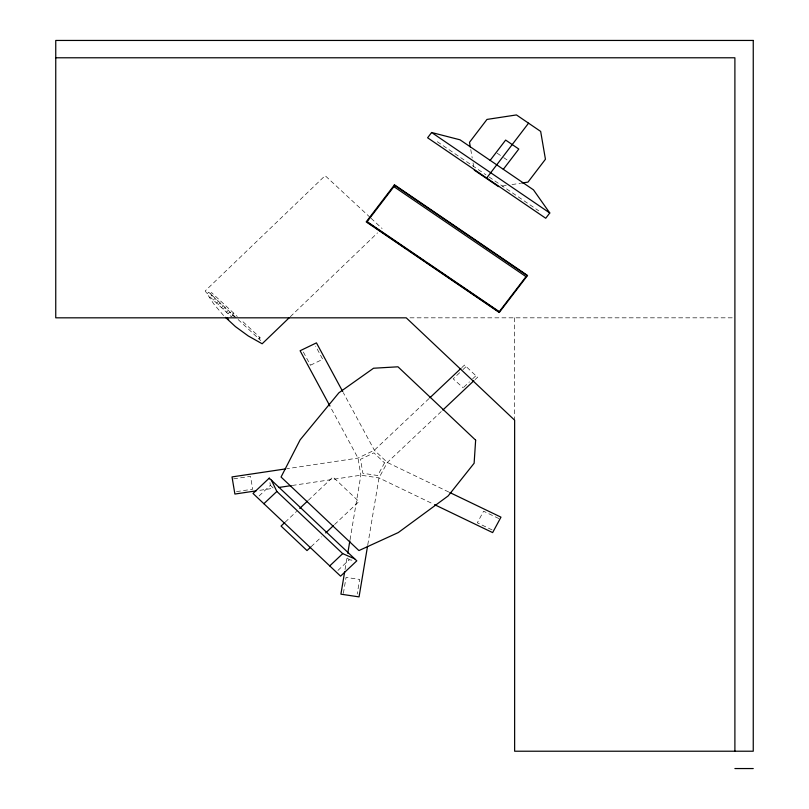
<?xml version="1.0" encoding="UTF-8"?>
<svg xmlns="http://www.w3.org/2000/svg" width="809" height="809" viewBox="0 0 809 809"><rect width="100%" height="100%" fill="white"/><g stroke="black" fill="none" stroke-linecap="round" stroke-linejoin="round"><path stroke-width="0.61" stroke-dasharray="4.04 3.03" d="M345.059 569.485L346.94 558.23M350.054 539.714L360.865 475.196L358.003 458.076L330.537 407.17M343.38 593.361L346.06 577.393L359.651 579.426L357.204 594.039M367.771 544.831L378.996 477.907L387.329 462.465L441.987 410.841M207.064 293.758L208.671 292.211L260.72 340.518M210.31 293.738L211.513 292.575L237.28 316.491M209.47 297.419L209.986 296.923L231.323 316.734L232.931 315.186L229.655 312.153L228.047 313.7M213.323 300.028L214.931 298.481L218.208 301.514L216.59 303.062M218.228 304.578L219.836 303.041L223.112 306.075L221.504 307.622M223.142 309.139L224.75 307.592L228.027 310.636L226.409 312.173M232.385 314.216L233.589 313.063M258.567 338.526L259.78 337.363M259.082 338.991L260.286 337.838L240.819 319.767M290.32 316.703L377.54 232.871M259.113 495.937L270.358 485.319L269.437 479.332M285.213 522.139L296.539 511.44M308.381 500.255L332.974 477.027L358.933 501.55L333.864 525.213M429.013 398.584L374.355 450.208L358.003 458.076L286.902 468.714M461.808 367.61L464.538 365.031L477.522 377.287L475.085 379.583M459.674 372.696L453.182 378.824L463.142 387.804M462.92 369.622L466.166 366.558M463.79 387.198L469.402 381.888M472.648 378.824L475.894 375.76M311.172 546.651L321.588 536.812M337.95 570.396L349.195 559.777L353.543 560.374M310.474 365.213L322.74 359.307L315.621 346.121M502.187 186.06L507.101 185.312M512.006 184.563L520.602 183.249M233.599 478.877L250.517 476.349L252.671 489.192L235.753 491.72M259.841 490.315L273.563 488.262M292.271 485.461L360.865 475.196L378.996 477.907L433.543 504.159M410.011 317.826L733.642 317.826M448.702 491.993L387.329 462.465L374.355 450.208L343.309 392.668M498.84 518.559L483.58 511.207L477.33 522.796L492.59 530.138M497.09 153.144L500.852 155.712M503.673 157.634L507.435 160.192M437.315 141.727L485.946 174.845M489.051 176.969L538.713 210.795M370.148 217.429L325.137 175.654L205.203 290.916L213.738 303.921L223.85 315.874M371.058 218.278L382.081 228.512M270.358 485.319L273.108 487.918M347.364 558.038L349.195 559.777M303.355 352.026L309.25 362.948M309.918 364.171L310.332 364.95M470.767 149.564L472.213 158.028M473.043 162.872L473.669 166.502M514.635 317.826L514.635 420.195M384.528 462.879L377.712 475.52L362.877 473.305L360.521 459.29L373.91 452.848L384.528 462.879M210.967 294.496L212.029 295.932L210.967 294.496M233.043 314.984L234.104 316.41L233.043 314.984"/><path stroke-width="1.21" d="M344.654 571.862L340.913 594.17L359.044 596.89L367.569 546.075M347.779 553.275L349.852 540.887M431.632 132.504L427.607 137.783L545.741 218.258L549.766 212.979L533.475 189.862L459.997 139.805L431.632 132.504L549.766 212.979M490.163 160.354L505.645 140.078L518.802 149.038L503.319 169.314M486.674 178.02L528.56 123.17M289.41 317.573L262.156 343.774L248.232 335.937L235.409 326.593L225.438 317.35M263.876 503.704L276.85 491.447L271.379 480.152M284.697 522.624L281.057 526.062L307.016 550.575L310.656 547.137M299.745 508.406L307.471 501.115M429.923 397.725L460.897 368.469M442.826 410.052L473.872 380.726M325.703 532.929L333.429 525.628M329.728 565.906L342.703 553.639L354.666 558.817M521.835 183.056L527.974 182.116L545.438 159.252L540.665 131.422L516.445 114.929L486.978 119.429L469.513 142.303L470.342 147.137M285.658 468.896L232.021 476.916L234.893 494.046L256.099 490.871M278.549 487.514L291.22 485.612M55.75 57.783L734.896 57.783L734.896 751.217M734.896 768.55L753.25 768.55M449.834 492.539L500.973 517.153L492.641 532.595L434.564 504.654M474.286 170.133L498.506 186.626M394.276 185.099L527.337 275.727M367.438 222.313L373.677 226.56M375.75 227.976L406.937 249.223M409.02 250.638L424.614 261.256M426.687 262.672L499.456 312.234M227.198 318.22L228.613 319.535M276.85 491.447L342.703 553.639M342.713 391.566L316.45 342.874L300.099 350.752L329.941 406.067M475.641 440.157L474.125 463.244L448.135 495.947L398.281 532.565L358.933 550.575L281.057 477.027L300.129 439.863L338.9 392.78L373.536 368.237L397.967 366.801L475.641 440.157M394.479 184.836L366.204 221.868L499.254 312.496L527.539 275.464L394.479 184.836M393.882 186.646L367.144 221.666L499.264 311.657L526.012 276.638L393.882 186.646M269.245 478.139L253.025 493.46L340.579 576.15L356.799 560.829L269.245 478.139M753.25 40.45L55.75 40.45L55.75 317.826L406.239 317.826L514.635 420.195L514.635 751.217L753.25 751.217L753.25 40.45"/></g></svg>
